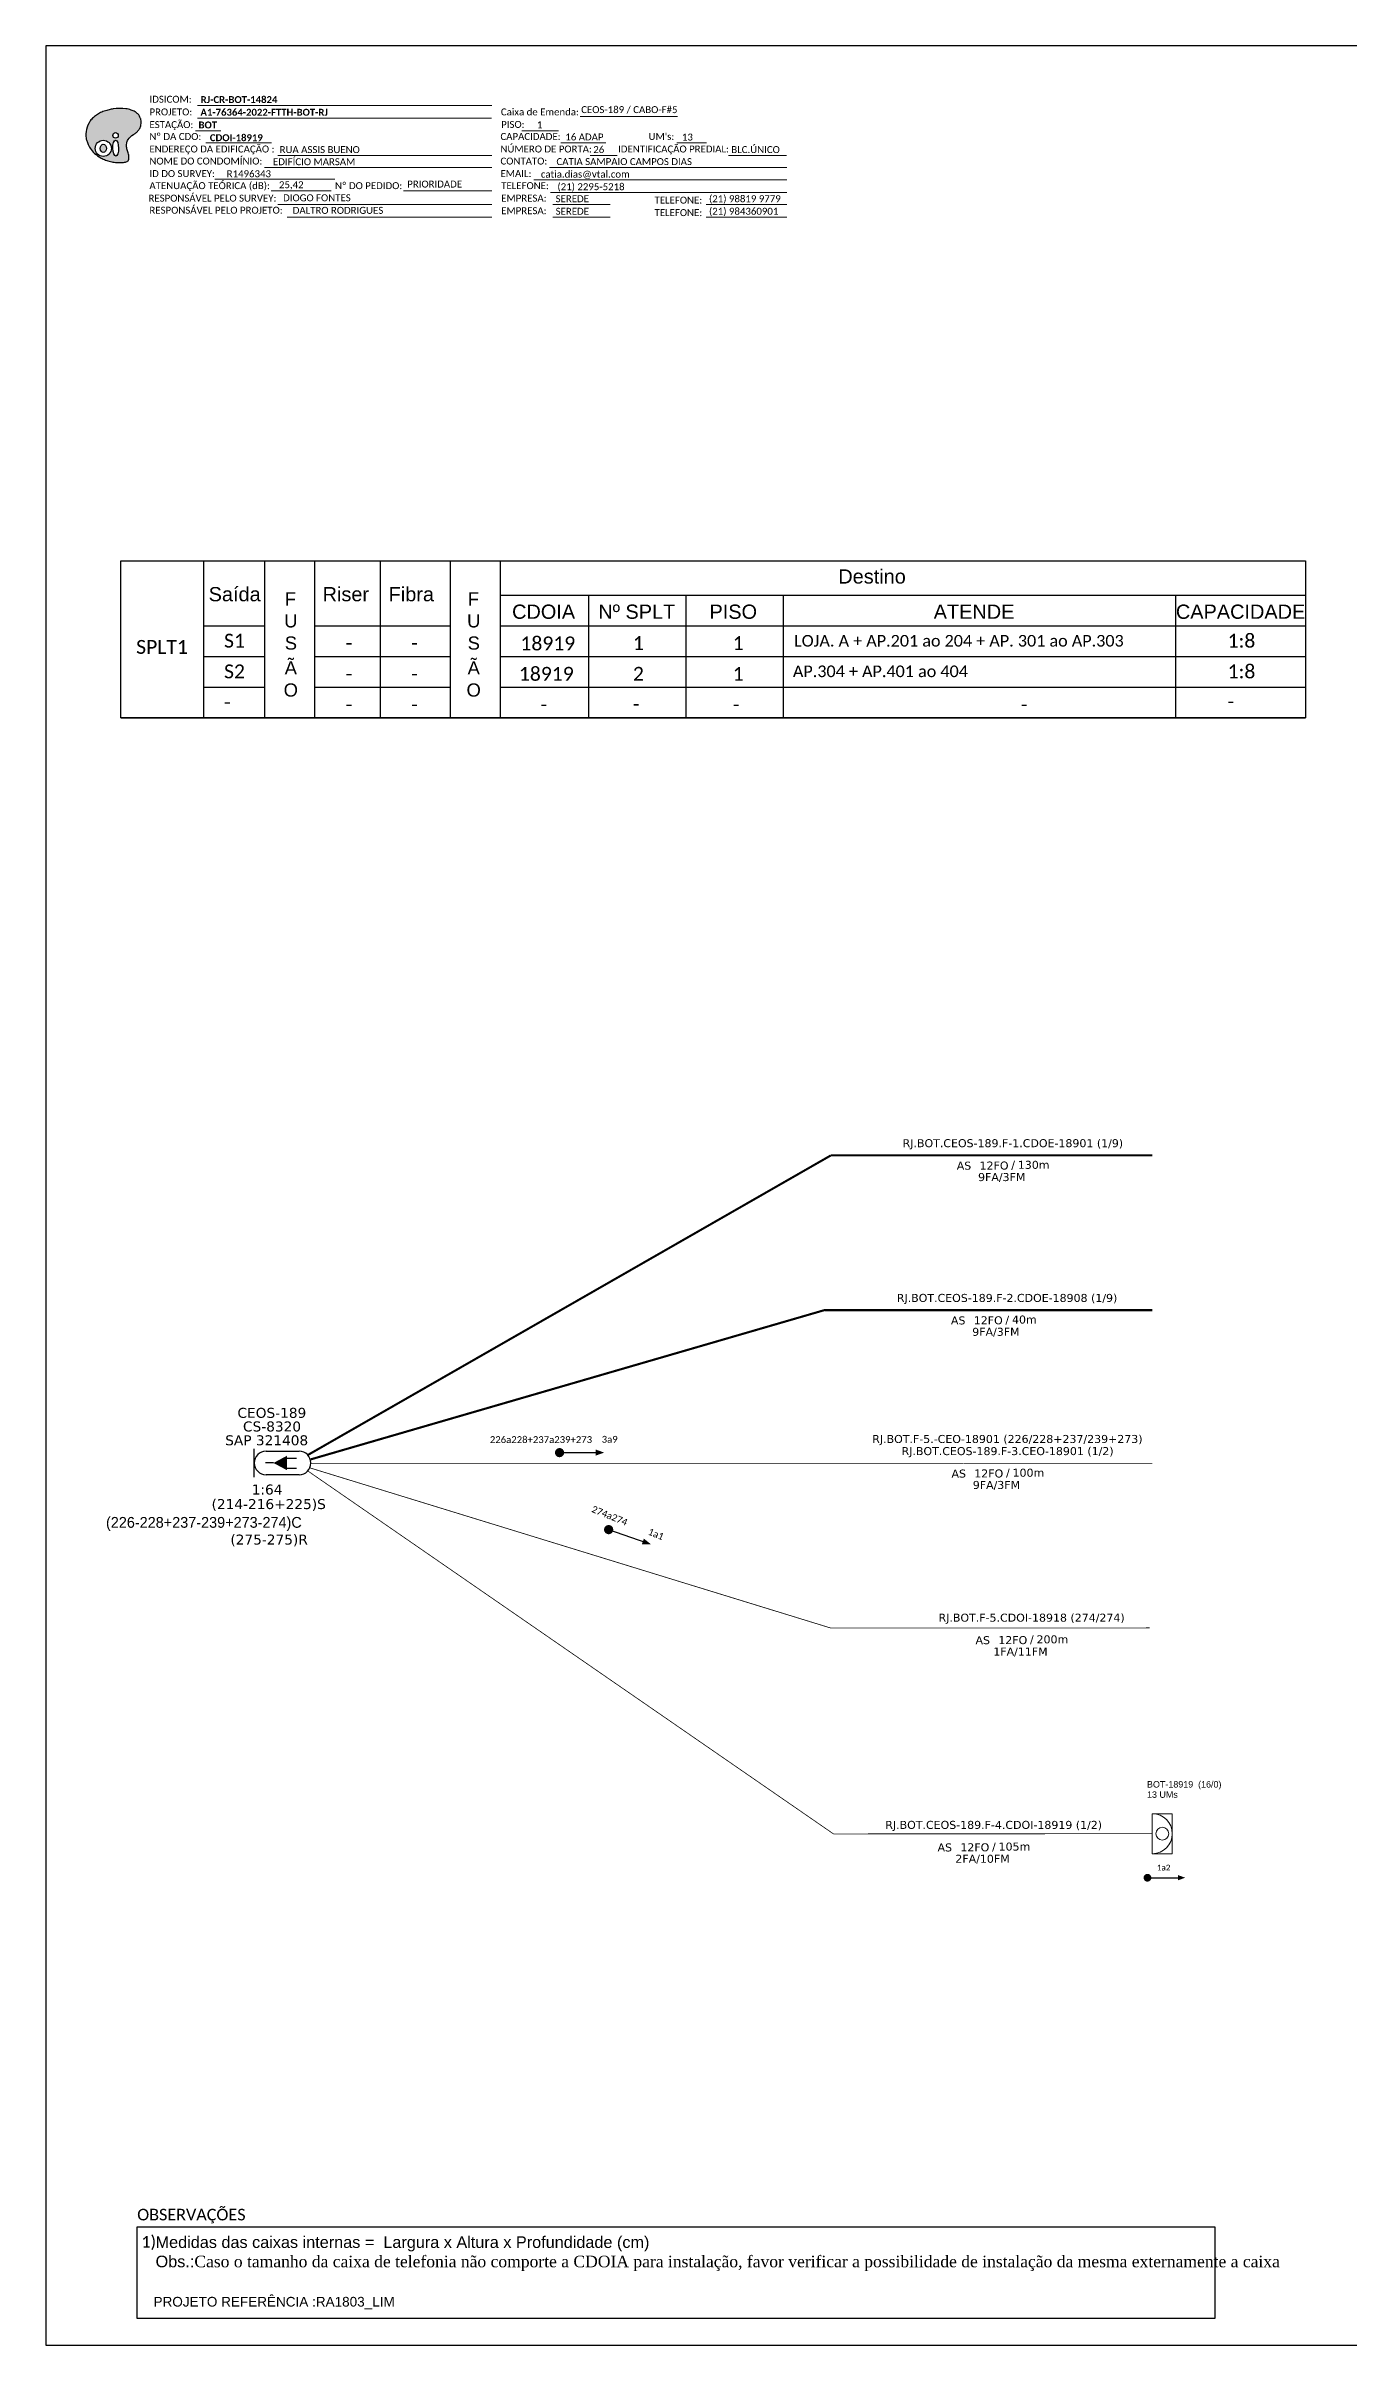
# Model space of a CAD drawing. Header units: metres. Extents: x -1286 to -445, y -500 to 94.
# Drawn here: x -1286 to -950, y -500 to 94 of the extents above; entities that cross this region are included whole.
import ezdxf
from ezdxf.enums import TextEntityAlignment as Align

# ---------------------------------------------------------------- set-up
doc = ezdxf.new("R2010")
doc.units = ezdxf.units.M
for name, color, linetype, lineweight in [("20.0-LEGENDA DOS CDO'S", 1, 'Continuous', 0), ('20.1-CDO_INTERIOR', 1, 'Continuous', 0), ('40.1-ETIQUETAS', 1, 'Continuous', 20)]:
    doc.layers.add(name, color=color, linetype=linetype, lineweight=lineweight)
for name, color, linetype in [('20.4-CEOS', 1, 'Continuous'), ('CAP a instalar', 1, 'Continuous'), ('SETA', 7, 'Continuous'), ('texto', 255, 'Continuous')]:
    doc.layers.add(name, color=color, linetype=linetype)
doc.styles.add('ARIAL', font='arial.ttf')
doc.styles.add('siredit', font='verdana.ttf')
doc.styles.add('WMF-Calibri0', font='calibri.ttf')
doc.styles.add('WMF-Calibri1', font='calibrib.ttf')
doc.linetypes.add('FENCELINE1', pattern='A,0.25,-0.1,[133,ltypeshp.shx,S=0.1,R=0,X=-0.1,Y=0],-0.1,1', length=1.45)

# ---------------------------------------------------------------- blocks, each defined once
blk = doc.blocks.new('OI')
h = blk.add_hatch(color=40)
edge = h.paths.add_edge_path()
edge.add_spline(control_points=[(4.35, -0.67), (3.92, -0.99), (3.26, -1.5), (2.81, -2.59), (2.9, -3.5), (3.06, -4.27), (3.31, -4.85), (3.37, -5.39), (3.4, -5.88), (3.2, -6.4), (2.54, -6.61), (1.65, -6.63), (0.55, -6.67), (-0.56, -6.42), (-1.61, -6.14), (-2.77, -5.61), (-3.92, -4.77), (-4.89, -3.7), (-5.34, -2.65), (-5.6, -1.94), (-5.85, -0.96), (-5.71, 0.47), (-5.1, 2.02), (-4.14, 3.02), (-3.3, 3.61), (-2.37, 4.16), (-1.36, 4.44), (-0.56, 4.7), (0.79, 4.85), (2.24, 4.97), (3.79, 4.57), (4.67, 4.21), (5.44, 3.65), (5.76, 2.99), (6.03, 2.21), (6.01, 1.46), (5.72, 0.64), (5.31, 0.08), (4.88, -0.38), (4.51, -0.55), (4.35, -0.67)], knot_values=[0, 0, 0, 0, 1.60434, 2.417191, 3.427595, 4.282808, 4.776746, 5.304182, 5.888771, 6.258406, 6.858137, 7.79129, 8.986195, 10.124242, 11.187857, 12.242908, 13.953784, 15.414161, 16.515391, 17.349188, 17.675853, 19.552021, 21.515531, 22.568638, 23.63245, 24.621084, 25.782718, 26.745347, 27.142653, 29.870543, 31.004649, 31.921532, 32.709589, 33.801391, 34.042471, 35.192333, 35.971461, 36.628871, 37.254359, 37.836911, 37.836911, 37.836911, 37.836911], degree=3, periodic=0)
h.paths.add_polyline_path([(1.13, -0.87, -1), (-0.04, -0.87, -1)], flags=16)
edge = h.paths.add_edge_path(flags=16)
edge.add_ellipse((0.56, -3.59), major_axis=(-0.02, 1.71), ratio=0.361305, start_angle=0, end_angle=360)
h.paths.add_polyline_path([(-0.36, -3.62, -1), (-3.8, -3.62, -1)], flags=16)
edge = h.paths.add_edge_path(flags=0)
edge.add_ellipse((-2.08, -3.62), major_axis=(0, 0.885), ratio=0.758294, start_angle=0, end_angle=360)
at = {"color": 40}
for centre, radius in [((-2.08, -3.62), 1.72), ((0.54, -0.87), 0.587)]:
    blk.add_circle(centre, radius, dxfattribs=at)
blk.add_ellipse((-2.08, -3.62), major_axis=(0, 0.885), ratio=0.758294, start_param=-3.141592653589792, end_param=3.141592653589792, dxfattribs=at)
blk.add_ellipse((0.56, -3.59), major_axis=(-0.02, 1.71), ratio=0.361305, dxfattribs=at)
at = {"color": 40, "start_tangent": (-0.800898, -0.598801), "end_tangent": (-0.800898, -0.598801)}
blk.add_spline([(4.35, -0.67), (3.2, -1.78), (2.9, -2.54), (2.92, -3.55), (3.12, -4.38), (3.28, -4.85), (3.37, -5.37), (3.35, -5.95), (3.2, -6.29), (2.66, -6.55), (1.73, -6.63), (0.54, -6.62), (-0.58, -6.41), (-1.6, -6.11), (-2.56, -5.67), (-3.95, -4.67), (-4.89, -3.56), (-5.37, -2.56), (-5.64, -1.78), (-5.72, -1.46), (-5.63, 0.42), (-4.84, 2.22), (-4.13, 2.99), (-3.27, 3.62), (-2.4, 4.09), (-1.3, 4.47), (-0.37, 4.72), (0.02, 4.77), (2.75, 4.8), (3.85, 4.53), (4.69, 4.16), (5.31, 3.68), (5.85, 2.73), (5.93, 2.5), (5.94, 1.35), (5.67, 0.62), (5.29, 0.08), (4.84, -0.36), (4.35, -0.67)], degree=3, dxfattribs=at)
blk = doc.blocks.new('ETIQUETA_RS5F')
at = {"layer": '40.1-ETIQUETAS', "color": 0, "style": 'siredit'}
blk.add_text('/', height=1.5, dxfattribs=at).set_placement((1.58, -1.95), align=Align.MIDDLE_RIGHT)
for tag, p in [('ETIQUETA_R_PRIMARIA', (1.21, 4.1)), ('ETIQUETA_R_SECUNDARIA', (1.21, 2.1)), ('F_ATIVAS/F_MORTAS', (1.14, -4.24))]:
    blk.add_attdef(tag, text='', height=1.5, dxfattribs=at).set_placement(p, align=Align.MIDDLE_CENTER)
for tag, p in [('TIPO_CABO', (-6.58, -2.12)), ('CAP_CABO', (0.4, -2.09))]:
    blk.add_attdef(tag, text='', height=1.5, dxfattribs=at).set_placement(p, align=Align.MIDDLE_RIGHT)
blk.add_attdef('METROS', text='', height=1.5, dxfattribs=at).set_placement((2.14, -1.95), align=Align.MIDDLE_LEFT)
for tag, p in [('FUSÃO_1', (0.85, -8.39)), ('FUSÃO_2', (0.85, -10.6)), ('FUSÃO_3', (0.85, -12.93)), ('FUSÃO_4', (0.85, -15.14)), ('FUSÃO_5', (0.85, -17.16))]:
    blk.add_attdef(tag, text='', height=1.5, dxfattribs=at).set_placement(p, align=Align.CENTER)

msp = doc.modelspace()

# ---------------------------------------------------------------- linework, layer by layer
for p, q in [((-1266.71, -38.86), (-960.8, -38.86)), ((-1266.71, -79.43), (-1266.71, -38.86)), ((-1245.38, -38.86), (-1245.38, -79.43)), ((-1229.62, -38.86), (-1229.62, -79.43)), ((-1216.67, -79.43), (-1216.67, -38.86)), ((-1199.77, -38.86), (-1199.77, -79.43)), ((-1181.74, -38.86), (-1181.74, -79.43)), ((-1168.78, -38.86), (-1168.78, -79.43)), ((-960.8, -38.86), (-960.8, -79.43)), ((-1168.78, -47.68), (-960.8, -47.68)), ((-1145.97, -47.68), (-1145.97, -79.43)), ((-1120.83, -47.68), (-1120.83, -79.43)), ((-1095.73, -47.68), (-1095.73, -79.43)), ((-994.38, -47.68), (-994.38, -79.43)), ((-1245.38, -55.62), (-1229.62, -55.62)), ((-1216.67, -55.62), (-1181.74, -55.62)), ((-1168.78, -55.62), (-960.8, -55.62)), ((-1245.38, -63.55), (-1229.62, -63.55)), ((-1216.67, -63.55), (-1181.74, -63.55)), ((-1168.78, -63.55), (-960.8, -63.55)), ((-1245.38, -71.49), (-1229.62, -71.49)), ((-1216.67, -71.49), (-1181.74, -71.49)), ((-1168.78, -71.49), (-960.8, -71.49)), ((-1245.38, -79.43), (-1229.62, -79.43)), ((-1216.67, -79.43), (-1181.74, -79.43)), ((-1168.78, -79.43), (-960.8, -79.43))]:
    msp.add_line(p, q)
at = {"color": 0}
for p, q in [((-1262.5, -469.23), (-984.25, -469.23)), ((-1262.5, -492.93), (-1262.5, -469.23)), ((-984.25, -469.23), (-984.25, -492.93)), ((-984.25, -492.93), (-1262.5, -492.93))]:
    msp.add_line(p, q, dxfattribs=at)
msp.add_lwpolyline([(-1286.07, -499.81), (-445.07, -499.81), (-445.07, 94.19), (-1286.07, 94.19)], close=True)
at = {"color": 7, "lineweight": 0}
for points in [[(-1246.94, 78.79), (-1170.96, 78.79)], [(-1247.47, 72.24), (-1240.92, 72.24)], [(-1246.97, 75.52), (-1171.01, 75.52)], [(-1163.19, 72.28), (-1153.71, 72.28)], [(-1148.15, 76.01), (-1123.01, 76.01)], [(-1244.81, 69.17), (-1227.84, 69.17)], [(-1226.24, 65.93), (-1170.98, 65.93)], [(-1153.14, 69.17), (-1141.52, 69.17)], [(-1145.56, 65.93), (-1138.61, 65.93)], [(-1123.2, 69.17), (-1115.53, 69.17)], [(-1109.86, 65.93), (-1094.82, 65.93)], [(-1242.49, 59.75), (-1211.44, 59.75)], [(-1229.65, 62.82), (-1170.98, 62.82)], [(-1160.06, 59.58), (-1094.8, 59.58)], [(-1156.02, 62.82), (-1094.8, 62.82)], [(-1227.96, 56.79), (-1212.45, 56.79)], [(-1193.73, 56.79), (-1170.96, 56.79)], [(-1155.78, 56.34), (-1094.8, 56.34)], [(-1226.24, 53.23), (-1170.98, 53.23)], [(-1223.75, 49.99), (-1170.98, 49.99)], [(-1155.17, 53.23), (-1140.37, 53.23)], [(-1155.17, 49.99), (-1140.37, 49.99)], [(-1115.57, 53.23), (-1094.8, 53.23)], [(-1115.57, 49.99), (-1094.8, 49.99)]]:
    msp.add_lwpolyline(points, dxfattribs=at)
msp.add_lwpolyline([(-960.8, -79.43), (-1266.71, -79.43), (-960.8, -79.43)])
for points, const_width in [([(-1154.04, -269.24, 1), (-1152.86, -269.24, 1)], 1.18), ([(-1141.33, -288.94, 1), (-1140.21, -289.33, 1)], 1.18), ([(-1002.13, -379.08, 1), (-1001.13, -379.08, 1)], 1)]:
    msp.add_lwpolyline(points, format="xyb", close=True, dxfattribs=dict(const_width=const_width))
at = {"layer": '20.1-CDO_INTERIOR', "color": 1, "lineweight": 18}
msp.add_lwpolyline([(-995.22, -372.87), (-995.22, -362.54), (-1000.38, -362.54), (-1000.38, -372.87)], close=True, dxfattribs=at)
msp.add_circle((-997.8, -367.7), 1.65, dxfattribs=at)
msp.add_arc((-1000.38, -367.7), 5.17, 270, 90, dxfattribs=at)
at = {"layer": '20.4-CEOS', "color": 5}
for p, q in [((-1229.25, -268.87), (-1220.71, -268.87)), ((-1220.71, -274.96), (-1229.25, -274.96))]:
    msp.add_line(p, q, dxfattribs=at)
for points in [[(-1232.3, -275.58), (-1232.3, -268.24)], [(-1227.34, -271.91), (-1229.39, -271.91)], [(-1223.97, -270.7), (-1221.38, -270.7)], [(-1223.97, -273.24), (-1221.38, -273.24)]]:
    msp.add_lwpolyline(points, dxfattribs=at)
msp.add_lwpolyline([(-1227.34, -271.91, 0, 3.76, 0), (-1223.81, -271.91, 3.76, 3.76, 0)], format="xyseb", dxfattribs=at)
for centre, start, end in [((-1229.25, -271.91), 90, 270), ((-1220.71, -271.91), 270, 90)]:
    msp.add_arc(centre, 3.04, start, end, dxfattribs=at)
at = {"layer": 'CAP a instalar', "color": 7, "linetype": 'FENCELINE1', "ltscale": 7, "const_width": 0.551}
for points in [[(-1083.38, -192.44), (-1218.41, -269.83)], [(-1083.38, -192.44), (-1047.75, -192.44)], [(-1062.74, -192.44), (-1000.38, -192.44)], [(-1084.87, -232.37), (-1217.68, -270.98)], [(-1084.87, -232.42), (-1049.24, -232.42)], [(-1064.24, -232.42), (-1000.38, -232.42)]]:
    msp.add_lwpolyline(points, dxfattribs=at)
at = {"layer": 'CAP a instalar', "color": 7, "ltscale": 5, "const_width": 0.2}
for points in [[(-1083.38, -314.57), (-1217.94, -273.17)], [(-1217.8, -271.99), (-1049.15, -271.99)], [(-1049.11, -271.99), (-1000.38, -271.99)], [(-1083.38, -314.57), (-1001.05, -314.52)]]:
    msp.add_lwpolyline(points, dxfattribs=at)
at = {"layer": 'CAP a instalar', "color": 1, "linetype": 'FENCELINE1', "ltscale": 6, "const_width": 0.2}
for points in [[(-1082.71, -367.75), (-1218.46, -273.97)], [(-1082.71, -367.75), (-1000.38, -367.7)]]:
    msp.add_lwpolyline(points, dxfattribs=at)
at = {"layer": 'SETA'}
for points in [[(-1153.45, -269.24), (-1143.29, -269.24)], [(-1140.77, -289.14), (-1131.17, -292.47)], [(-1001.63, -379.08), (-993.03, -379.08)]]:
    msp.add_lwpolyline(points, dxfattribs=at)
for points in [[(-1144.11, -268.44), (-1141.94, -269.23), (-1144.11, -270.01)], [(-1131.68, -291.45), (-1129.89, -292.9), (-1132.2, -292.93)], [(-993.72, -378.4), (-991.89, -379.07), (-993.72, -379.74)]]:
    msp.add_solid(points, dxfattribs=at)

# ---------------------------------------------------------------- block references
at = {"color": 7, "xscale": 1.213923925163967, "yscale": 1.213923925163967, "zscale": 1.213923925163967, "rotation": 0.1532896023949059}
msp.add_blockref('OI', (-1268.76, 72.14), dxfattribs=at)
at = {"layer": '40.1-ETIQUETAS', "color": 7}
ref = msp.add_blockref('ETIQUETA_RS5F', (-1038.02, -192.19), dxfattribs=dict(at, xscale=1.378472709545349, yscale=1.378472709545349, zscale=1.378472709545349))
ref.add_attrib('ETIQUETA_R_SECUNDARIA', 'RJ.BOT.CEOS-189.F-1.CDOE-18901 (1/9)', dxfattribs={"color": 0, "height": 2.0677, "style": 'siredit'}).set_placement((-1036.39, -189.29), align=Align.MIDDLE_CENTER)
ref.add_attrib('TIPO_CABO', 'AS', dxfattribs={"color": 0, "height": 2.068, "style": 'siredit'}).set_placement((-1047.14, -195.1), align=Align.MIDDLE_RIGHT)
ref.add_attrib('CAP_CABO', '12FO', dxfattribs={"color": 0, "height": 2.068, "style": 'siredit'}).set_placement((-1037.51, -195.07), align=Align.MIDDLE_RIGHT)
ref.add_attrib('METROS', '130m', dxfattribs={"color": 0, "height": 2.068, "style": 'siredit'}).set_placement((-1035.11, -194.88), align=Align.MIDDLE_LEFT)
ref.add_attrib('F_ATIVAS/F_MORTAS', '9FA/3FM', dxfattribs={"color": 0, "height": 2.068, "style": 'siredit'}).set_placement((-1039.27, -198.04), align=Align.MIDDLE_CENTER)
ref = msp.add_blockref('ETIQUETA_RS5F', (-1039.52, -232.17), dxfattribs=dict(at, xscale=1.378472709545349, yscale=1.378472709545349, zscale=1.378472709545349))
ref.add_attrib('ETIQUETA_R_SECUNDARIA', 'RJ.BOT.CEOS-189.F-2.CDOE-18908 (1/9)', dxfattribs={"color": 0, "height": 2.0677, "style": 'siredit'}).set_placement((-1037.89, -229.27), align=Align.MIDDLE_CENTER)
ref.add_attrib('TIPO_CABO', 'AS', dxfattribs={"color": 0, "height": 2.068, "style": 'siredit'}).set_placement((-1048.64, -235.08), align=Align.MIDDLE_RIGHT)
ref.add_attrib('CAP_CABO', '12FO', dxfattribs={"color": 0, "height": 2.068, "style": 'siredit'}).set_placement((-1039.01, -235.05), align=Align.MIDDLE_RIGHT)
ref.add_attrib('METROS', '40m', dxfattribs={"color": 0, "height": 2.068, "style": 'siredit'}).set_placement((-1036.61, -234.86), align=Align.MIDDLE_LEFT)
ref.add_attrib('F_ATIVAS/F_MORTAS', '9FA/3FM', dxfattribs={"color": 0, "height": 2.068, "style": 'siredit'}).set_placement((-1040.77, -238.02), align=Align.MIDDLE_CENTER)
ref = msp.add_blockref('ETIQUETA_RS5F', (-1039.38, -271.74), dxfattribs=dict(at, xscale=1.378472709545349, yscale=1.378472709545349, zscale=1.378472709545349))
ref.add_attrib('ETIQUETA_R_PRIMARIA', 'RJ.BOT.F-5.-CEO-18901 (226/228+237/239+273)', dxfattribs={"color": 0, "height": 2.0677, "style": 'siredit'}).set_placement((-1037.8, -265.71), align=Align.MIDDLE_CENTER)
ref.add_attrib('ETIQUETA_R_SECUNDARIA', 'RJ.BOT.CEOS-189.F-3.CEO-18901 (1/2)', dxfattribs={"color": 0, "height": 2.0677, "style": 'siredit'}).set_placement((-1037.75, -268.84), align=Align.MIDDLE_CENTER)
ref.add_attrib('TIPO_CABO', 'AS', dxfattribs={"color": 0, "height": 2.068, "style": 'siredit'}).set_placement((-1048.5, -274.65), align=Align.MIDDLE_RIGHT)
ref.add_attrib('CAP_CABO', '12FO', dxfattribs={"color": 0, "height": 2.068, "style": 'siredit'}).set_placement((-1038.88, -274.62), align=Align.MIDDLE_RIGHT)
ref.add_attrib('METROS', '100m', dxfattribs={"color": 0, "height": 2.068, "style": 'siredit'}).set_placement((-1036.47, -274.43), align=Align.MIDDLE_LEFT)
ref.add_attrib('F_ATIVAS/F_MORTAS', '9FA/3FM', dxfattribs={"color": 0, "height": 2.068, "style": 'siredit'}).set_placement((-1040.63, -277.59), align=Align.MIDDLE_CENTER)
at = {"layer": 'CAP a instalar', "color": 7, "linetype": 'FENCELINE1', "ltscale": 7}
ref = msp.add_blockref('ETIQUETA_RS5F', (-1033.18, -314.78), dxfattribs=dict(at, xscale=1.378472709545349, yscale=1.378472709545349, zscale=1.378472709545349))
ref.add_attrib('ETIQUETA_R_SECUNDARIA', 'RJ.BOT.F-5.CDOI-18918 (274/274)', dxfattribs={"layer": '40.1-ETIQUETAS', "color": 0, "height": 2.0677, "style": 'siredit'}).set_placement((-1031.55, -311.88), align=Align.MIDDLE_CENTER)
ref.add_attrib('TIPO_CABO', 'AS', dxfattribs={"layer": '40.1-ETIQUETAS', "color": 0, "height": 2.068, "style": 'siredit'}).set_placement((-1042.3, -317.7), align=Align.MIDDLE_RIGHT)
ref.add_attrib('CAP_CABO', '12FO', dxfattribs={"layer": '40.1-ETIQUETAS', "color": 0, "height": 2.068, "style": 'siredit'}).set_placement((-1032.67, -317.67), align=Align.MIDDLE_RIGHT)
ref.add_attrib('METROS', '200m', dxfattribs={"layer": '40.1-ETIQUETAS', "color": 0, "height": 2.068, "style": 'siredit'}).set_placement((-1030.27, -317.48), align=Align.MIDDLE_LEFT)
ref.add_attrib('F_ATIVAS/F_MORTAS', '1FA/11FM', dxfattribs={"layer": '40.1-ETIQUETAS', "color": 0, "height": 2.068, "style": 'siredit'}).set_placement((-1034.43, -320.63), align=Align.MIDDLE_CENTER)

# ---------------------------------------------------------------- texts
at = {"color": 7, "lineweight": 0, "style": 'WMF-Calibri0'}
for s, height, p in [('PROJETO:', 1.793, (-1259.34, 76.26)), ('IDSICOM:', 1.793, (-1259.34, 79.54)), ('Caixa de Emenda:', 1.7927, (-1168.6, 76.26)), ('ESTAÇÃO:', 1.793, (-1259.36, 72.98)), ('Nº DA CDO:', 1.793, (-1259.36, 69.91)), ('CAPACIDADE:', 1.7927, (-1168.71, 69.91)), ('PISO:', 1.793, (-1168.53, 73.03)), ("UM's:", 1.793, (-1130.47, 69.91)), ('ENDEREÇO DA EDIFICAÇÃO :', 1.7927, (-1259.36, 66.68)), ('NOME DO CONDOMÍNIO:', 1.7927, (-1259.36, 63.56)), ('CONTATO:', 1.793, (-1168.71, 63.56)), ('NÚMERO DE PORTA:', 1.7927, (-1168.71, 66.68)), ('IDENTIFICAÇÃO PREDIAL:', 1.7927, (-1138.34, 66.68)), ('ATENUAÇÃO TEÓRICA (dB):', 1.7927, (-1259.36, 57.21)), ('ID DO SURVEY:', 1.7927, (-1259.36, 60.33)), ('EMAIL:', 1.793, (-1168.71, 60.33)), ('RESPONSÁVEL PELO SURVEY:', 1.7927, (-1259.6, 53.98)), ('Nº DO PEDIDO:', 1.7927, (-1211.44, 57.21)), ('TELEFONE:', 1.793, (-1168.53, 57.21)), ('EMPRESA:', 1.793, (-1168.53, 53.98)), ('TELEFONE:', 1.793, (-1128.93, 53.47)), ('RESPONSÁVEL PELO PROJETO:', 1.7927, (-1259.36, 50.87)), ('EMPRESA:', 1.793, (-1168.53, 50.74)), ('TELEFONE:', 1.793, (-1128.93, 50.24))]:
    msp.add_text(s, height=height, dxfattribs=at).set_placement(p)
at = {"color": 7}
for s, height, style, p in [('A1-76364-2022-FTTH-BOT-RJ', 1.7927, 'WMF-Calibri1', (-1246.18, 76.17)), ('RJ-CR-BOT-14824', 1.7927, 'WMF-Calibri1', (-1246.14, 79.45)), ('CEOS-189 / CABO-F#5', 1.7927, 'WMF-Calibri0', (-1147.86, 76.85)), ('BOT', 1.793, 'WMF-Calibri1', (-1246.68, 72.89)), ('1', 1.79, 'WMF-Calibri0', (-1159.31, 72.95)), ('16 ADAP', 1.793, 'WMF-Calibri0', (-1151.96, 69.79)), ('13', 1.793, 'WMF-Calibri0', (-1121.85, 69.77)), ('EDIFÍCIO MARSAM', 1.7927, 'WMF-Calibri0', (-1227.45, 63.39)), ('RUA ASSIS BUENO', 1.7927, 'WMF-Calibri0', (-1225.73, 66.52)), ('26', 1.793, 'WMF-Calibri0', (-1144.74, 66.53)), ('BLC.ÚNICO', 1.793, 'WMF-Calibri0', (-1109.1, 66.53)), ('R1496343', 1.793, 'WMF-Calibri0', (-1239.4, 60.28)), ('PRIORIDADE', 1.793, 'WMF-Calibri0', (-1192.78, 57.62)), ('catia.dias@vtal.com', 1.7927, 'WMF-Calibri0', (-1158.28, 60.18)), ('CATIA SAMPAIO CAMPOS DIAS', 1.7927, 'WMF-Calibri0', (-1154.25, 63.42)), ('25,42', 1.793, 'WMF-Calibri0', (-1225.91, 57.45)), ('DIOGO FONTES', 1.7927, 'WMF-Calibri0', (-1224.84, 54.07)), ('SEREDE', 1.793, 'WMF-Calibri0', (-1154.47, 53.83)), ('(21) 2295-5218', 1.7927, 'WMF-Calibri0', (-1154, 56.94)), ('(21) 98819 9779', 1.7927, 'WMF-Calibri0', (-1114.86, 53.83)), ('DALTRO RODRIGUES', 1.7927, 'WMF-Calibri0', (-1222.35, 50.83)), ('SEREDE', 1.793, 'WMF-Calibri0', (-1154.47, 50.59)), ('(21) 984360901', 1.7927, 'WMF-Calibri0', (-1114.86, 50.59)), ('18919', 3.585, 'WMF-Calibri0', (-1163.56, -61.96)), ('1', 3.59, 'WMF-Calibri0', (-1134.51, -61.88)), ('1', 3.59, 'WMF-Calibri0', (-1108.73, -61.88)), ('LOJA. A + AP.201 ao 204 + AP. 301 ao AP.303', 3, 'WMF-Calibri0', (-1092.89, -60.98)), ('-', 3.59, 'WMF-Calibri0', (-1208.68, -61.88)), ('-', 3.59, 'WMF-Calibri0', (-1191.77, -61.88)), ('-', 3.59, 'WMF-Calibri0', (-1208.68, -69.82)), ('-', 3.59, 'WMF-Calibri0', (-1191.77, -69.82)), ('18919', 3.585, 'WMF-Calibri0', (-1163.95, -69.82)), ('2', 3.59, 'WMF-Calibri0', (-1134.51, -69.82)), ('1', 3.59, 'WMF-Calibri0', (-1108.73, -69.82)), ('AP.304 + AP.401 ao 404', 3, 'WMF-Calibri0', (-1093.19, -68.87)), ('-', 3.59, 'WMF-Calibri0', (-1208.68, -77.75)), ('-', 3.59, 'WMF-Calibri0', (-1191.77, -77.75)), ('-', 3.59, 'WMF-Calibri0', (-1158.36, -77.75)), ('-', 3.59, 'WMF-Calibri0', (-1134.51, -77.6)), ('-', 3.59, 'WMF-Calibri0', (-1108.73, -77.75)), ('-', 3.59, 'WMF-Calibri0', (-1034.34, -77.75))]:
    msp.add_text(s, height=height, dxfattribs=dict(at, style=style)).set_placement(p)
at = {"color": 7, "style": 'WMF-Calibri1'}
msp.add_text('CDOI-18919', height=1.793, dxfattribs=at).set_placement((-1236.92, 69.6), align=Align.CENTER)
at = {"style": 'ARIAL'}
for s, p in [('Destino', (-1072.75, -42.86)), ('Saída', (-1237.35, -47.44)), ('Riser', (-1208.64, -47.44)), ('Fibra', (-1191.73, -47.44)), ('CDOIA', (-1157.57, -51.97)), ('Nº SPLT', (-1133.51, -51.97)), ('PISO', (-1108.59, -51.97)), ('ATENDE', (-1046.41, -51.97)), ('CAPACIDADE', (-977.58, -51.97))]:
    msp.add_text(s, height=3.68, dxfattribs=at).set_placement(p, align=Align.MIDDLE_CENTER)
at = {"linetype": 'Continuous', "style": 'ARIAL'}
for s, p in [('F', (-1224.38, -50.37)), ('F', (-1177.15, -50.37)), ('U', (-1224.56, -56.04)), ('U', (-1177.33, -56.04)), ('S', (-1224.41, -61.77)), ('S', (-1177.18, -61.77)), ('Ã', (-1224.43, -68.18)), ('Ã', (-1177.2, -68.18)), ('O', (-1224.7, -73.9)), ('O', (-1177.47, -73.9))]:
    msp.add_text(s, height=3.4, dxfattribs=at).set_placement(p)
at = {"style": 'WMF-Calibri0'}
msp.add_text('OBSERVAÇÕES', height=3, dxfattribs=at).set_placement((-1262.52, -467.61))
at = {"insert": (-997.98, -376.46), "char_height": 1.5, "width": 25.3588, "attachment_point": 5}
msp.add_mtext('{\\fCalibri|b0|i0|c0|p34;\\C7;  1a2}', dxfattribs=at)
at = {"char_height": 3, "width": 277.1819, "attachment_point": 1}
for s, insert, style in [('1)', (-1261.44, -471.63), 'WMF-Calibri0'), ('Medidas das caixas internas =  Largura x Altura x Profundidade (cm)\\PObs.:{\\fTimes New Roman|b0|i0|c0|p16;Caso o tamanho da caixa de telefonia não comporte a CDOIA para instalação, favor verificar a possibilidade de instalação da mesma externamente a caixa}', (-1257.77, -471.72), 'ARIAL')]:
    msp.add_mtext(s, dxfattribs=dict(at, insert=insert, style=style))
at = {"color": 3, "insert": (-1258.3, -487.37), "char_height": 2.5, "width": 86.0214, "attachment_point": 1, "style": 'ARIAL'}
msp.add_mtext('{\\C1;PROJETO REFERÊNCIA :RA1803_LIM}', dxfattribs=at)
at = {"color": 7, "lineweight": 0, "style": 'WMF-Calibri0', "flags": 8}
for tag, p, s, height in [('SPLT1', (-1262.79, -62.86), 'XX', 3.585), ('S1', (-1240.1, -61.25), 'S1', 3.585), ('1:8', (-980.94, -61.25), '1:8', 3.585), ('S2', (-1240.1, -69.19), '-', 3.59), ('1:8', (-980.94, -69.19), '-', 3.59), ('-', (-1240.1, -77.13), '-', 3.59), ('-', (-980.94, -76.97), '-', 3.59)]:
    msp.add_attdef(tag, p, s, height=height, dxfattribs=at)
at = {"layer": "20.0-LEGENDA DOS CDO'S", "color": 1, "style": 'ARIAL'}
for s, p in [('BOT-18919', (-1001.75, -355.77)), ('13 UMs', (-1001.75, -358.42))]:
    msp.add_text(s, height=1.653, dxfattribs=at).set_placement(p)
msp.add_text('(16/0)', height=1.653, dxfattribs=at).set_placement((-985.54, -355.77), align=Align.CENTER)
at = {"layer": '20.4-CEOS', "color": 5, "style": 'siredit'}
for s, height, p in [('CEOS-189', 2.579, (-1227.74, -257.67)), ('CS-8320', 2.579, (-1227.7, -261.19)), ('SAP 321408', 2.579, (-1229.08, -264.76)), ('1:64', 2.579, (-1228.97, -277.48)), ('(214-216+225)S', 2.5794, (-1228.56, -281.24)), ('(275-275)R', 2.579, (-1228.46, -290.41))]:
    msp.add_text(s, height=height, dxfattribs=at).set_placement(p, align=Align.TOP_CENTER)
at = {"layer": '40.1-ETIQUETAS', "color": 1, "style": 'siredit'}
for s, height, p in [('RJ.BOT.CEOS-189.F-4.CDOI-18919 (1/2)', 2.0677, (-1041.35, -365.42)), ('2FA/10FM', 2.068, (-1044.23, -374.17))]:
    msp.add_text(s, height=height, dxfattribs=at).set_placement(p, align=Align.MIDDLE_CENTER)
for s, height, p in [('AS', 2.068, (-1052.1, -371.24)), ('12FO', 2.068, (-1042.47, -371.21)), ('/', 2.07, (-1040.8, -371.02))]:
    msp.add_text(s, height=height, dxfattribs=at).set_placement(p, align=Align.MIDDLE_RIGHT)
msp.add_text('105m', height=2.068, dxfattribs=at).set_placement((-1040.07, -371.02), align=Align.MIDDLE_LEFT)
at = {"layer": 'texto', "char_height": 1.7727, "width": 29.9695, "attachment_point": 5}
for s, insert in [('\\C7;\\fCalibri|b0|i0|c0|p34;226a228+237a239+273', (-1158.24, -265.89)), ('{\\fCalibri|b0|i0|c0|p34;\\C7;3a9}', (-1140.51, -265.81))]:
    msp.add_mtext(s, dxfattribs=dict(at, insert=insert))
at = {"layer": 'texto', "char_height": 1.7727, "width": 29.9695, "attachment_point": 5, "rotation": 337.79611}
for s, insert in [('\\C7;\\fCalibri|b0|i0|c0|p34;274a274', (-1140.52, -285.53)), ('{\\fCalibri|b0|i0|c0|p34;\\C7;1a1}', (-1128.54, -290.31))]:
    msp.add_mtext(s, dxfattribs=dict(at, insert=insert))
at = {"layer": 'texto', "color": 5, "insert": (-1245.3, -287.68), "char_height": 2.7871, "width": 16.6072, "attachment_point": 5}
msp.add_mtext('(226-228+237-239+273-274)C', dxfattribs=at)

doc.saveas('drawing.dxf')
